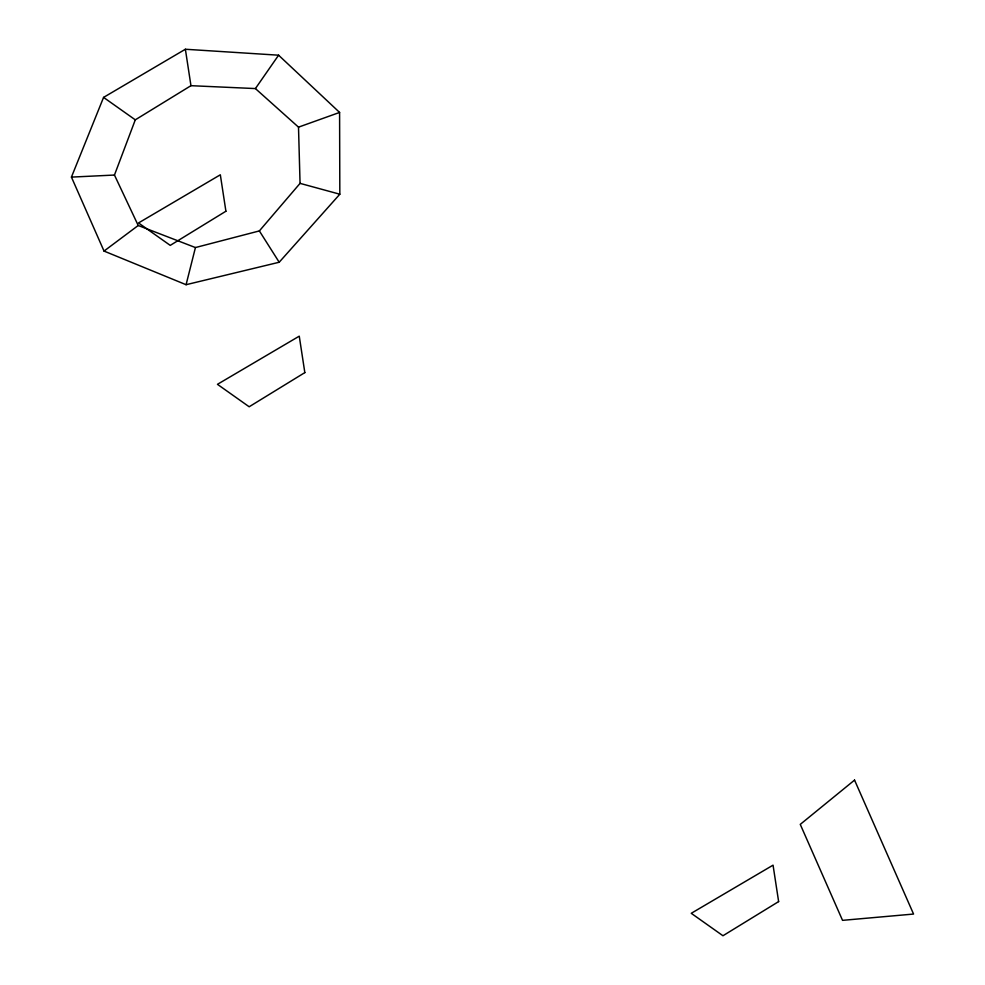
<?xml version="1.0" encoding="UTF-8"?>
<svg xmlns="http://www.w3.org/2000/svg" width="985" height="985" viewBox="0 0 985 985"><rect width="100%" height="100%" fill="white"/><g stroke="black" fill="none" stroke-linecap="round" stroke-linejoin="round"><path stroke-width="1.48" d="M186.079 284.702L279.198 262.244L339.825 194.217L339.591 112.438L278.595 55.197L185.377 49.25L103.573 97.392L71.437 177.103L104.028 251.076L186.079 284.702L195.436 247.555L259.363 230.921L300.056 183.37L298.504 127.151L255.41 88.576L190.955 85.683L135.29 119.838L114.457 175.047L138.22 225.491L195.436 247.555M255.41 88.576L278.595 55.197M104.028 251.076L138.22 225.491M298.504 127.151L339.591 112.438M71.437 177.103L114.457 175.047M300.056 183.37L339.825 194.217M103.573 97.392L135.29 119.838M259.363 230.921L279.198 262.244M185.377 49.25L190.955 85.683M854.549 780.108L800.263 824.383L842.532 920.347L913.563 914.055L854.549 780.108M225.91 211.233L170.245 245.376L138.528 222.942L220.332 174.788L225.91 211.233M304.833 372.613L249.168 406.768L217.451 384.322L299.255 336.168L304.833 372.613M778.63 901.595L722.965 935.75L691.248 913.304L773.053 865.162L778.63 901.595"/></g></svg>
